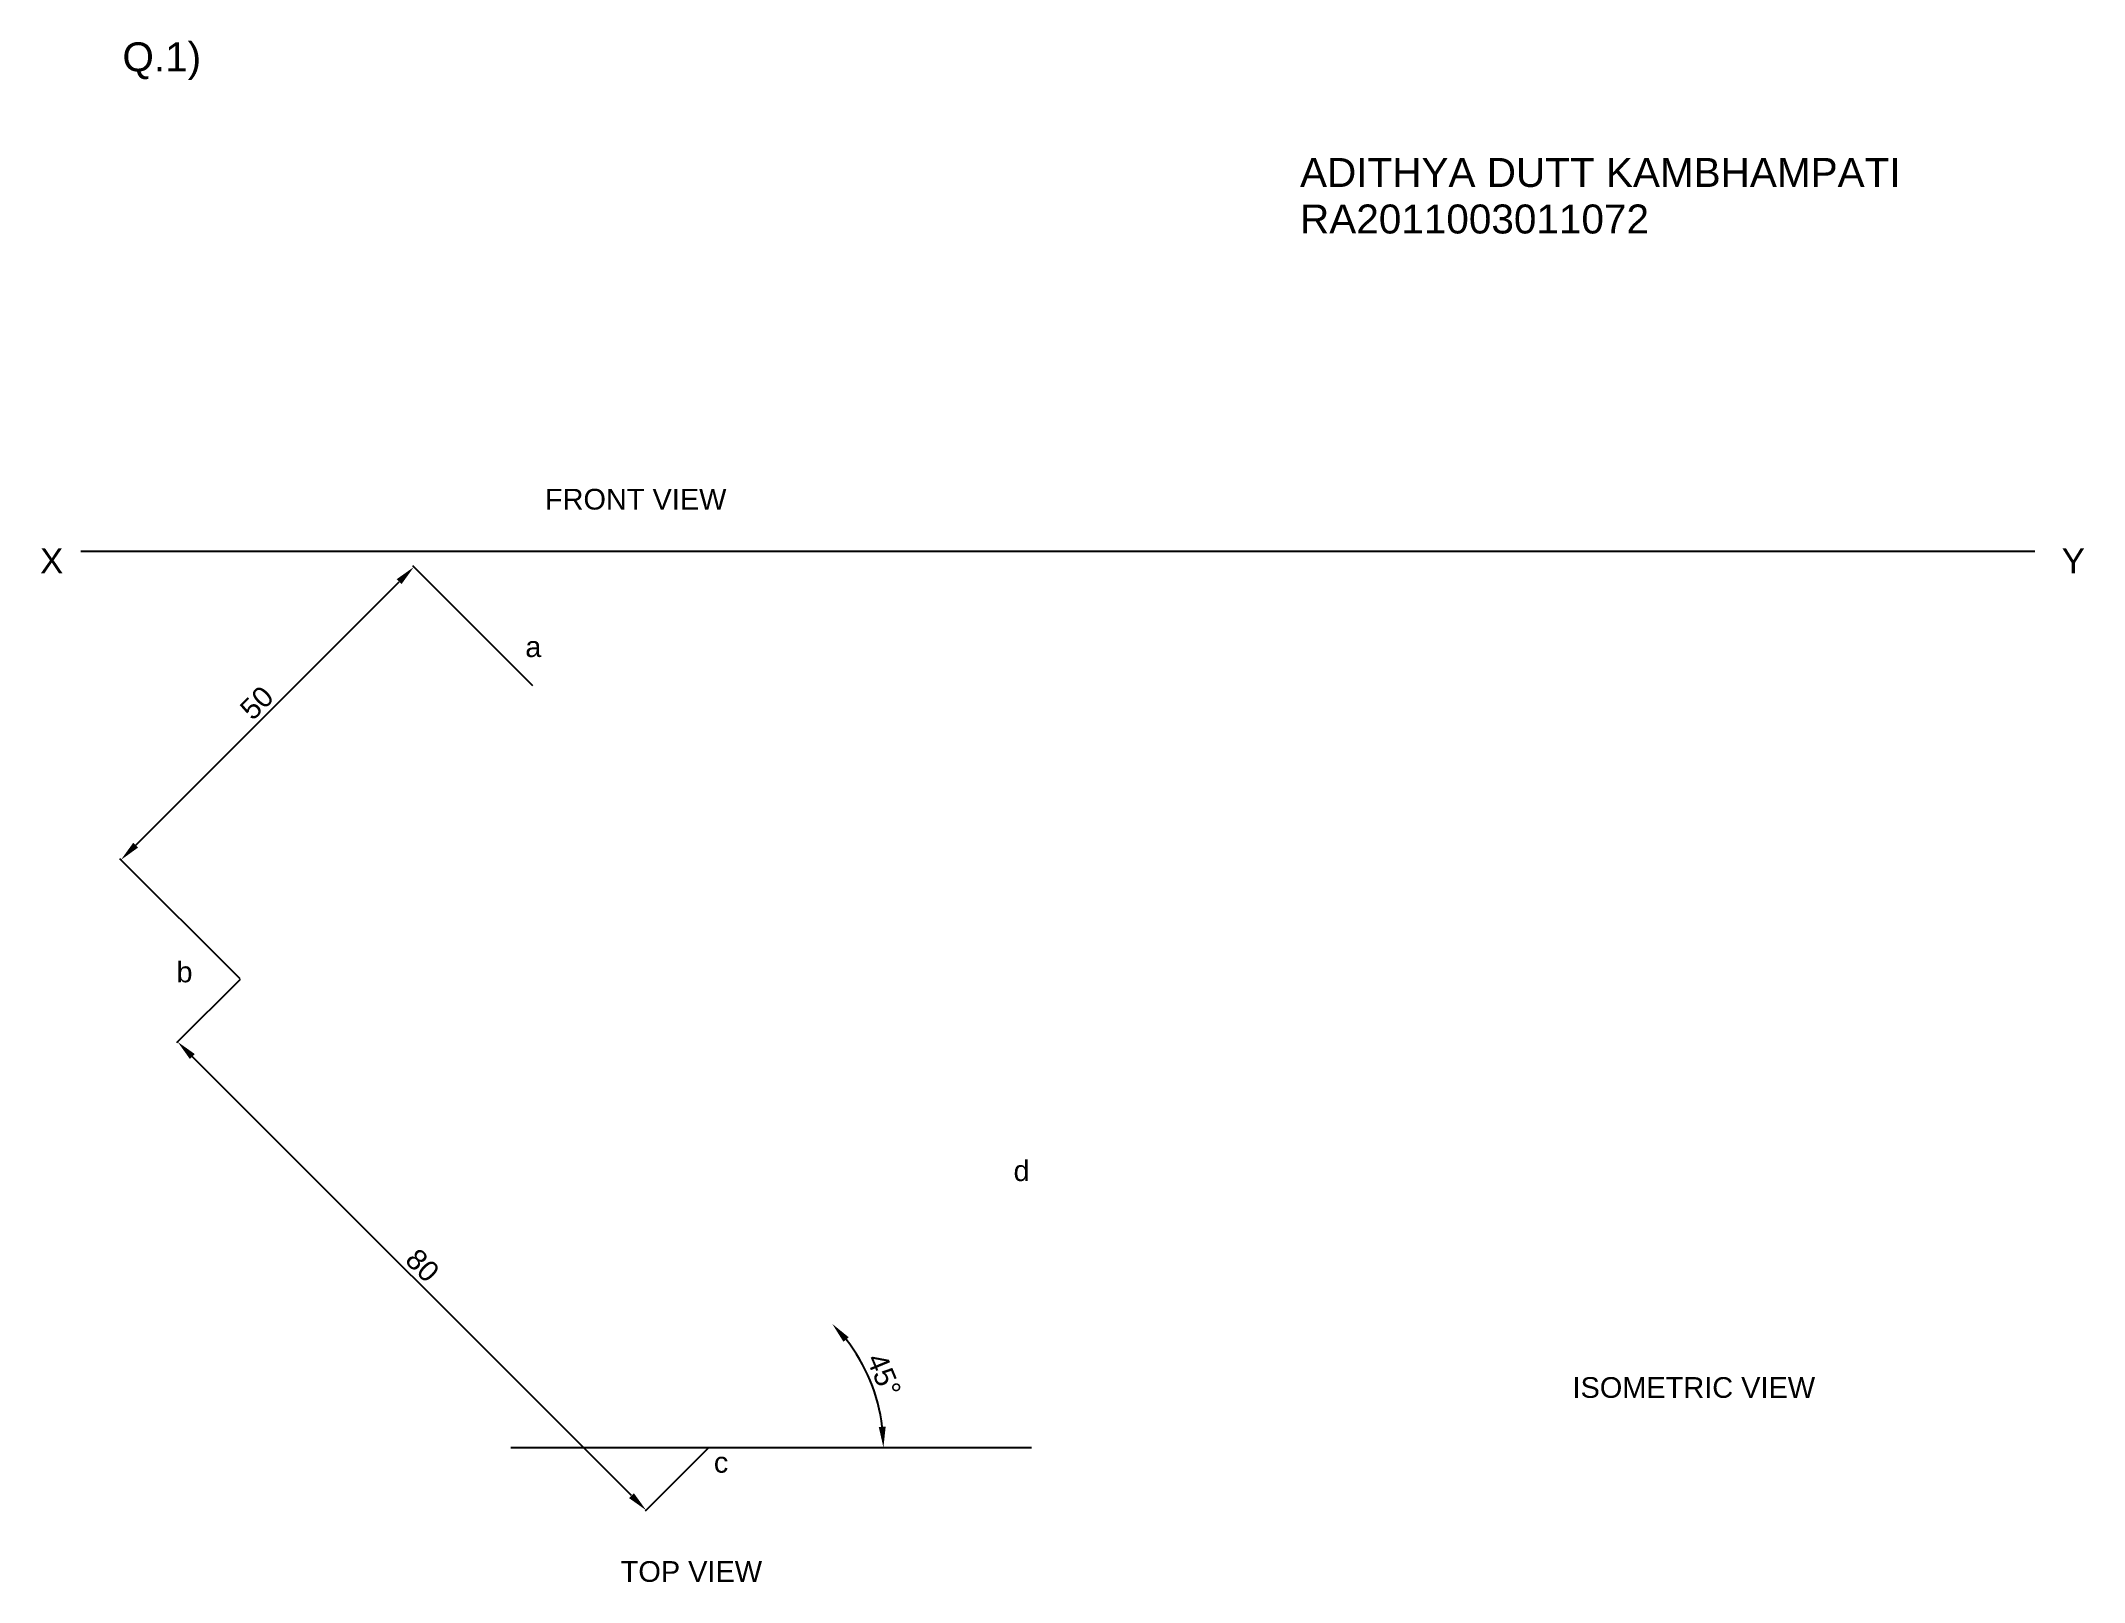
# Paper-space layout 'q1' of a CAD drawing. Header units: millimetres. Extents: x 8 to 255, y 10 to 196.
import ezdxf

# ---------------------------------------------------------------- set-up
doc = ezdxf.new("R2010")
doc.units = ezdxf.units.MM
doc.header["$MEASUREMENT"] = 0
doc.header["$PDMODE"] = 33
doc.header["$PDSIZE"] = 5
doc.styles.get("Standard").update_dxf_attribs({"font": 'arial.ttf'})
doc.dimstyles.new('', dxfattribs={"dimtxt": 2.5, "dimasz": 2.5, "dimexe": 0.18, "dimexo": 0.0625, "dimgap": 0.53, "dimtad": 1, "dimdec": 0, "dimdsep": 46, "dimtxsty": 'Standard', "dimcen": 2.5, "dimadec": 0, "dimazin": 0, "dimtfac": 1, "dimtdec": 0, "dimtmove": 0, "dimatfit": 3, "dimfxl": 1, "dimtolj": 1, "dimtzin": 0, "dimarcsym": 0})

# ---------------------------------------------------------------- blocks, each defined once
blk = doc.blocks.new('*D10')
at = {"color": 0, "linetype": 'ByBlock', "lineweight": -2, "transparency": 16777216}
for p, q in [((19.53, 99.28), (51.35, 131.1)), ((67.48, 118.51), (52.99, 133)), ((32.13, 83.15), (17.63, 97.64))]:
    blk.add_line(p, q, dxfattribs=at)
at = {"color": 0, "transparency": 16777216}
for points in [[(51.05, 131.4), (51.64, 130.81), (53.12, 132.87)], [(19.24, 99.58), (19.82, 98.99), (17.76, 97.51)]]:
    blk.add_solid(points, dxfattribs=at)
at = {"layer": 'Defpoints', "color": 0, "transparency": 16777216}
for p in [(53.12, 132.87), (67.52, 118.46), (32.17, 83.11)]:
    blk.add_point(p, dxfattribs=at)
at = {"color": 0, "transparency": 16777216, "insert": (34.16, 116.47), "char_height": 2.5, "attachment_point": 5, "rotation": 45}
blk.add_mtext('\\A1;50', dxfattribs=at)
blk = doc.blocks.new('*D11')
at = {"color": 0, "linetype": 'ByBlock', "lineweight": -2, "transparency": 16777216}
for p, q in [((32.13, 83.06), (24.47, 75.41)), ((79.4, 20.73), (26.37, 73.77)), ((88.69, 26.49), (81.04, 18.84))]:
    blk.add_line(p, q, dxfattribs=at)
at = {"color": 0, "transparency": 16777216}
for points in [[(26.66, 74.06), (26.07, 73.47), (24.6, 75.53)], [(79.69, 21.03), (79.1, 20.44), (81.17, 18.97)]]:
    blk.add_solid(points, dxfattribs=at)
at = {"layer": 'Defpoints', "color": 0, "transparency": 16777216}
for p in [(32.17, 83.11), (24.6, 75.53), (88.74, 26.54)]:
    blk.add_point(p, dxfattribs=at)
at = {"color": 0, "transparency": 16777216, "insert": (54.16, 48.53), "char_height": 2.5, "attachment_point": 5, "rotation": 315}
blk.add_mtext('\\A1;80', dxfattribs=at)
blk = doc.blocks.new('*D12')
at = {"color": 0, "linetype": 'ByBlock', "lineweight": -2, "transparency": 16777216}
blk.add_arc((88.74, 26.54), 21.1, 6.7936, 38.2064, dxfattribs=at)
at = {"color": 0, "transparency": 16777216}
for points in [[(105, 39.31), (105.63, 39.86), (103.66, 41.46)], [(110.1, 29.06), (109.27, 29.01), (109.83, 26.54)]]:
    blk.add_solid(points, dxfattribs=at)
at = {"layer": 'Defpoints', "color": 0, "transparency": 16777216}
for p in [(124.09, 61.89), (109.12, 32), (64.82, 26.54), (88.74, 26.54), (127.71, 26.54)]:
    blk.add_point(p, dxfattribs=at)
at = {"color": 0, "transparency": 16777216, "insert": (109.89, 35.3), "char_height": 2.5, "attachment_point": 5, "rotation": 292.5}
blk.add_mtext('\\A1;45°', dxfattribs=at)

psp = doc.layouts.new('q1')

# ---------------------------------------------------------------- linework, layer by layer
for p, q in [((12.91, 134.79), (248.89, 134.79)), ((64.82, 26.54), (127.71, 26.54))]:
    psp.add_line(p, q)

# ---------------------------------------------------------------- texts
for s, height, p in [('Q.1)', 3.5, (17.93, 192.73)), ('ADITHYA DUTT KAMBHAMPATI', 3.5, (160.14, 178.77)), ('RA2011003011072', 3.5, (160.14, 173.15)), ('FRONT VIEW', 2.5, (68.95, 139.81)), ('X', 3, (7.99, 132.11)), ('Y', 3, (252.12, 132.12)), ('a', 2.5, (66.58, 122)), ('b', 2.5, (24.46, 82.72)), ('d', 2.5, (125.54, 58.72)), ('ISOMETRIC VIEW', 2.5, (193.04, 32.54)), ('c', 2.5, (89.35, 23.5)), ('TOP VIEW', 2.5, (78.1, 10.32))]:
    psp.add_text(s, height=height).set_placement(p)

# ---------------------------------------------------------------- dimensions: what is measured, and where the dimension line sits
for p1, p2, distance, picture, middle in [((32.17, 83.11), (67.52, 118.46), 20.38, '*D10', (34.16, 116.47)), ((88.74, 26.54), (32.17, 83.11), 10.71, '*D11', (54.16, 48.53))]:
    dim = psp.add_aligned_dim(p1=p1, p2=p2, distance=distance, dimstyle='', override={"dimlfac": -1})
    dim.commit()
    dim.dimension.update_dxf_attribs({"geometry": picture, "text_midpoint": middle})
dim = psp.add_angular_dim_2l(base=(109.12, 32), line1=((124.09, 61.89), (88.74, 26.54)), line2=((64.82, 26.54), (127.71, 26.54)), dimstyle='')
dim.commit()
dim.dimension.update_dxf_attribs({"geometry": '*D12', "text_midpoint": (109.89, 35.3)})

doc.saveas('drawing.dxf')
